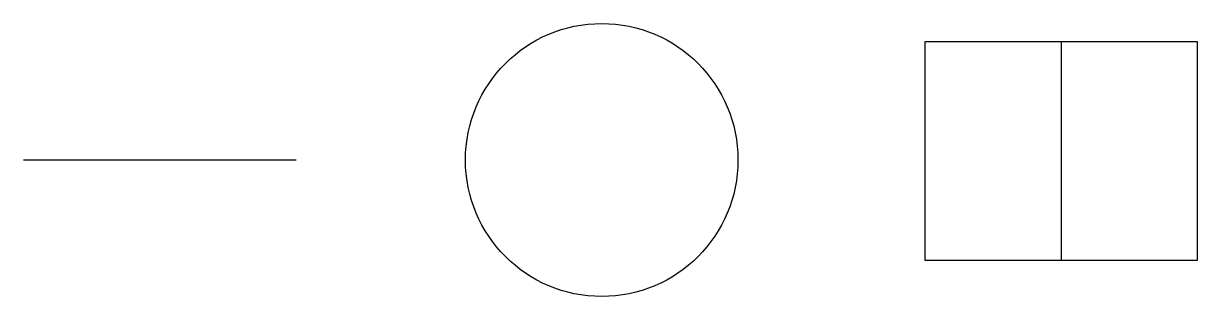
# Model space of a CAD drawing. Header units: millimetres. Extents: x 2784 to 3215, y 1106 to 1206.
import ezdxf

# ---------------------------------------------------------------- set-up
doc = ezdxf.new("R2010")
doc.units = ezdxf.units.MM
doc.layers.add('contorno', color=7, linetype='Continuous', lineweight=30)

msp = doc.modelspace()

# ---------------------------------------------------------------- linework, layer by layer
at = {"layer": 'contorno'}
for p, q in [((3214.83, 1199.53), (3114.83, 1199.53)), ((3114.83, 1199.53), (3114.83, 1119.53)), ((3164.83, 1199.53), (3164.83, 1119.53)), ((3214.83, 1119.53), (3214.83, 1199.53)), ((2784.07, 1156.25), (2884.07, 1156.25)), ((3114.83, 1119.53), (3214.83, 1119.53))]:
    msp.add_line(p, q, dxfattribs=at)
msp.add_circle((2996.23, 1156.25), 50, dxfattribs=at)

doc.saveas('drawing.dxf')
